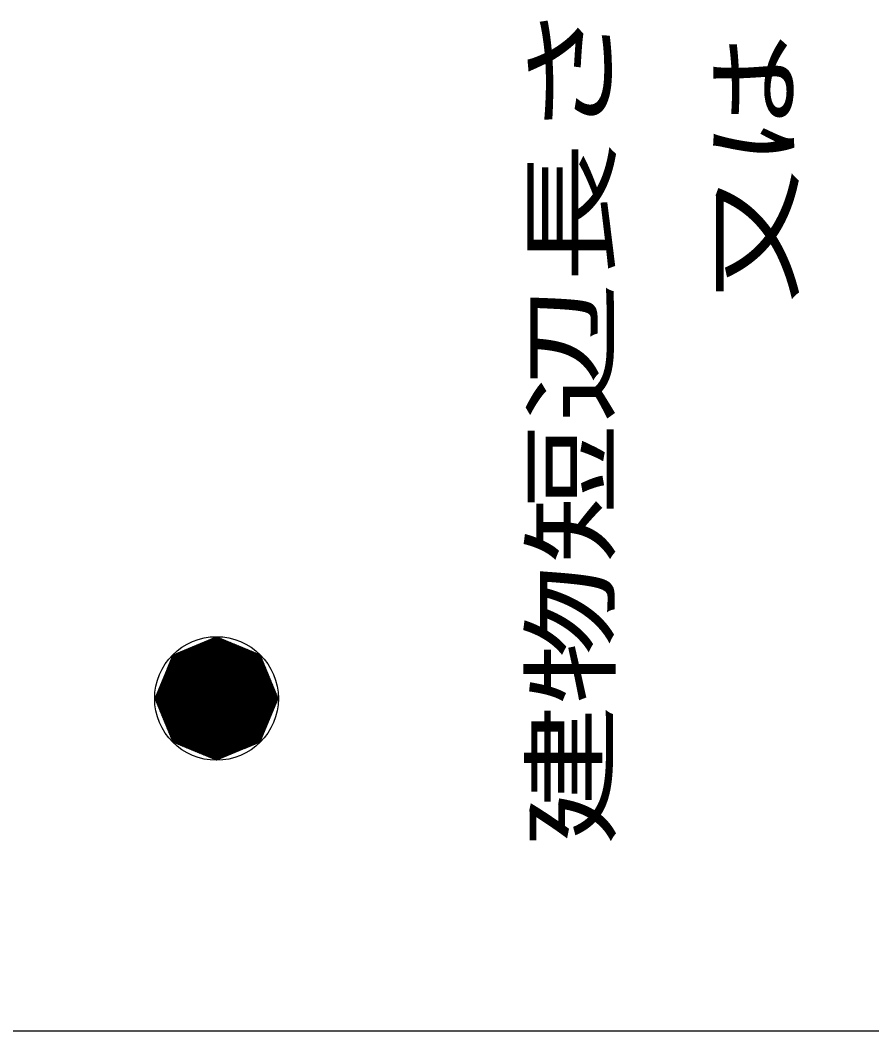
# Model space of a CAD drawing. Units: millimetres, scale not verified. Extents: x -122 to 111, y -112 to 112.
# Drawn here: x 59.54 to 84.92, y 41.12 to 71.25 of the extents above; entities that cross this region are included whole.
import ezdxf
from ezdxf.enums import TextEntityAlignment as Align

# ---------------------------------------------------------------- set-up
doc = ezdxf.new("R2010")
doc.units = ezdxf.units.MM
doc.header["$LTSCALE"] = 0.1
doc.layers.add('0-0_寸法線', color=6, linetype='Continuous')
doc.layers.add('0-1_Z_O-文字', color=134, linetype='Continuous')
doc.styles.add('ＭＳ Ｐゴシック', font='')
doc.styles.get('ＭＳ Ｐゴシック').set_extended_font_data('MS PGothic')

msp = doc.modelspace()

# ---------------------------------------------------------------- linework, layer by layer
at = {"layer": '0-0_寸法線'}
for p, q in [((67.0999, 50.6995), (65.0649, 52.7345)), ((67.104, 50.7095), (65.0749, 52.7386)), ((67.1082, 50.7195), (65.0849, 52.7428)), ((67.1123, 50.7295), (65.0949, 52.7469)), ((67.1165, 50.7395), (65.1049, 52.751)), ((67.1206, 50.7495), (65.1149, 52.7552)), ((67.1247, 50.7595), (65.1249, 52.7593)), ((67.1289, 50.7695), (65.1349, 52.7635)), ((67.133, 50.7795), (65.1449, 52.7676)), ((67.1372, 50.7895), (65.1549, 52.7718)), ((67.1413, 50.7995), (65.1649, 52.7759)), ((67.1454, 50.8095), (65.1749, 52.78)), ((67.1496, 50.8195), (65.1849, 52.7842)), ((67.1537, 50.8295), (65.1949, 52.7883)), ((67.1579, 50.8395), (65.2049, 52.7925)), ((67.162, 50.8495), (65.2149, 52.7966)), ((67.1662, 50.8595), (65.2249, 52.8008)), ((67.1703, 50.8695), (65.2349, 52.8049)), ((67.1744, 50.8795), (65.2449, 52.809)), ((67.1786, 50.8895), (65.2549, 52.8132)), ((67.1827, 50.8995), (65.2649, 52.8173)), ((67.1869, 50.9095), (65.2749, 52.8215)), ((67.191, 50.9195), (65.2849, 52.8256)), ((67.1952, 50.9295), (65.2949, 52.8297)), ((67.1993, 50.9395), (65.3049, 52.8339)), ((67.2034, 50.9495), (65.3149, 52.838)), ((67.2076, 50.9595), (65.3249, 52.8422)), ((67.2117, 50.9695), (65.3349, 52.8463)), ((67.2159, 50.9795), (65.3449, 52.8505)), ((67.22, 50.9895), (65.3549, 52.8546)), ((67.2241, 50.9995), (65.3649, 52.8587)), ((67.2283, 51.0095), (65.3749, 52.8629)), ((67.2324, 51.0195), (65.3849, 52.867)), ((67.2328, 51.0333), (65.3987, 52.8674)), ((67.2228, 51.0574), (65.4228, 52.8574)), ((67.2128, 51.0816), (65.447, 52.8474)), ((67.2028, 51.1057), (65.4711, 52.8374)), ((67.1928, 51.1298), (65.4953, 52.8274)), ((67.1828, 51.154), (65.5194, 52.8174)), ((67.1728, 51.1781), (65.5435, 52.8074)), ((67.1628, 51.2023), (65.5677, 52.7974)), ((67.1528, 51.2264), (65.5918, 52.7874)), ((67.1428, 51.2506), (65.616, 52.7774)), ((67.1328, 51.2747), (65.6401, 52.7674)), ((67.1228, 51.2988), (65.6643, 52.7574)), ((67.1128, 51.323), (65.6884, 52.7474)), ((67.1028, 51.3471), (65.7125, 52.7374)), ((66.8017, 49.9795), (64.3449, 52.4362)), ((66.8058, 49.9895), (64.3549, 52.4404)), ((66.8099, 49.9995), (64.3649, 52.4445)), ((66.8141, 50.0095), (64.3749, 52.4487)), ((66.8182, 50.0195), (64.3849, 52.4528)), ((66.8224, 50.0295), (64.3949, 52.457)), ((66.8265, 50.0395), (64.4049, 52.4611)), ((66.8306, 50.0495), (64.4149, 52.4652)), ((66.8348, 50.0595), (64.4249, 52.4694)), ((66.8389, 50.0695), (64.4349, 52.4735)), ((66.8431, 50.0795), (64.4449, 52.4777)), ((66.8472, 50.0895), (64.4549, 52.4818)), ((66.8514, 50.0995), (64.4649, 52.4859)), ((66.8555, 50.1095), (64.4749, 52.4901)), ((66.8596, 50.1195), (64.4849, 52.4942)), ((66.8638, 50.1295), (64.4949, 52.4984)), ((66.8679, 50.1395), (64.5049, 52.5025)), ((66.8721, 50.1495), (64.5149, 52.5067)), ((66.8762, 50.1595), (64.5249, 52.5108)), ((66.8804, 50.1695), (64.5349, 52.5149)), ((66.8845, 50.1795), (64.5449, 52.5191)), ((66.8886, 50.1895), (64.5549, 52.5232)), ((66.8928, 50.1995), (64.5649, 52.5274)), ((66.8969, 50.2095), (64.5749, 52.5315)), ((66.9011, 50.2195), (64.5849, 52.5357)), ((66.9052, 50.2295), (64.5949, 52.5398)), ((66.9093, 50.2395), (64.6049, 52.5439)), ((66.9135, 50.2495), (64.6149, 52.5481)), ((66.9176, 50.2595), (64.6249, 52.5522)), ((66.9218, 50.2695), (64.6349, 52.5564)), ((66.9259, 50.2795), (64.6449, 52.5605)), ((66.9301, 50.2895), (64.6549, 52.5646)), ((66.9342, 50.2995), (64.6649, 52.5688)), ((66.9383, 50.3095), (64.6749, 52.5729)), ((66.9425, 50.3195), (64.6849, 52.5771)), ((66.9466, 50.3295), (64.6949, 52.5812)), ((66.9508, 50.3395), (64.7049, 52.5854)), ((66.9549, 50.3495), (64.7149, 52.5895)), ((66.9591, 50.3595), (64.7249, 52.5936)), ((66.9632, 50.3695), (64.7349, 52.5978)), ((66.9673, 50.3795), (64.7449, 52.6019)), ((66.9715, 50.3895), (64.7549, 52.6061)), ((66.9756, 50.3995), (64.7649, 52.6102)), ((66.9798, 50.4095), (64.7749, 52.6144)), ((66.9839, 50.4195), (64.7849, 52.6185)), ((66.988, 50.4295), (64.7949, 52.6226)), ((66.9922, 50.4395), (64.8049, 52.6268)), ((66.9963, 50.4495), (64.8149, 52.6309)), ((67.0005, 50.4595), (64.8249, 52.6351)), ((67.0046, 50.4695), (64.8349, 52.6392)), ((67.0088, 50.4795), (64.8449, 52.6433)), ((67.0129, 50.4895), (64.8549, 52.6475)), ((67.017, 50.4995), (64.8649, 52.6516)), ((67.0212, 50.5095), (64.8749, 52.6558)), ((67.0253, 50.5195), (64.8849, 52.6599)), ((67.0295, 50.5295), (64.8949, 52.6641)), ((67.0336, 50.5395), (64.9049, 52.6682)), ((67.0378, 50.5495), (64.9149, 52.6723)), ((67.0419, 50.5595), (64.9249, 52.6765)), ((67.046, 50.5695), (64.9349, 52.6806)), ((67.0502, 50.5795), (64.9449, 52.6848)), ((67.0543, 50.5895), (64.9549, 52.6889)), ((67.0585, 50.5995), (64.9649, 52.6931)), ((67.0626, 50.6095), (64.9749, 52.6972)), ((67.0667, 50.6195), (64.9849, 52.7013)), ((67.0709, 50.6295), (64.9949, 52.7055)), ((67.075, 50.6395), (65.0049, 52.7096)), ((67.0792, 50.6495), (65.0149, 52.7138)), ((67.0833, 50.6595), (65.0249, 52.7179)), ((67.0875, 50.6695), (65.0349, 52.722)), ((67.0916, 50.6795), (65.0449, 52.7262)), ((67.0957, 50.6895), (65.0549, 52.7303)), ((67.0928, 51.3713), (65.7367, 52.7274)), ((67.0828, 51.3954), (65.7608, 52.7174)), ((67.0728, 51.4196), (65.785, 52.7074)), ((67.0628, 51.4437), (65.8091, 52.6974)), ((67.0528, 51.4678), (65.8332, 52.6874)), ((67.0428, 51.492), (65.8574, 52.6774)), ((67.0328, 51.5161), (65.8815, 52.6674)), ((67.0228, 51.5403), (65.9057, 52.6574)), ((67.0128, 51.5644), (65.9298, 52.6474)), ((67.0028, 51.5885), (65.954, 52.6374)), ((66.9928, 51.6127), (65.9781, 52.6274)), ((66.9828, 51.6368), (66.0022, 52.6174)), ((66.9728, 51.661), (66.0264, 52.6074)), ((66.9628, 51.6851), (66.0505, 52.5974)), ((66.9528, 51.7093), (66.0747, 52.5874)), ((66.9428, 51.7334), (66.0988, 52.5774)), ((66.9328, 51.7575), (66.123, 52.5674)), ((66.9228, 51.7817), (66.1471, 52.5574)), ((66.9128, 51.8058), (66.1712, 52.5474)), ((66.9028, 51.83), (66.1954, 52.5374)), ((66.8928, 51.8541), (66.2195, 52.5274)), ((66.8828, 51.8783), (66.2437, 52.5174)), ((66.8728, 51.9024), (66.2678, 52.5074)), ((66.8628, 51.9265), (66.2919, 52.4974)), ((66.8528, 51.9507), (66.3161, 52.4874)), ((66.8428, 51.9748), (66.3402, 52.4774)), ((66.8328, 51.999), (66.3644, 52.4674)), ((66.8228, 52.0231), (66.3885, 52.4574)), ((66.8128, 52.0472), (66.4127, 52.4474)), ((66.8028, 52.0714), (66.4368, 52.4374)), ((66.5016, 49.6432), (64.0086, 52.1362)), ((66.5116, 49.6473), (64.0127, 52.1462)), ((66.5216, 49.6515), (64.0169, 52.1562)), ((66.5316, 49.6556), (64.021, 52.1662)), ((66.5416, 49.6597), (64.0251, 52.1762)), ((66.5516, 49.6639), (64.0293, 52.1862)), ((66.5616, 49.668), (64.0334, 52.1962)), ((66.5716, 49.6722), (64.0376, 52.2062)), ((66.5816, 49.6763), (64.0417, 52.2162)), ((66.5916, 49.6804), (64.0459, 52.2262)), ((66.6016, 49.6846), (64.05, 52.2362)), ((66.6116, 49.6887), (64.0541, 52.2462)), ((66.6216, 49.6929), (64.0583, 52.2562)), ((66.6316, 49.697), (64.0624, 52.2662)), ((66.6416, 49.7012), (64.0666, 52.2762)), ((66.6516, 49.7053), (64.0707, 52.2862)), ((66.6616, 49.7094), (64.0748, 52.2962)), ((66.6716, 49.7136), (64.079, 52.3062)), ((66.6816, 49.7177), (64.0831, 52.3162)), ((66.6916, 49.7219), (64.0873, 52.3262)), ((66.6981, 49.7295), (64.0949, 52.3327)), ((66.7022, 49.7395), (64.1049, 52.3368)), ((66.7064, 49.7495), (64.1149, 52.341)), ((66.7105, 49.7595), (64.1249, 52.3451)), ((66.7147, 49.7695), (64.1349, 52.3493)), ((66.7188, 49.7795), (64.1449, 52.3534)), ((66.7229, 49.7895), (64.1549, 52.3575)), ((66.7271, 49.7995), (64.1649, 52.3617)), ((66.7312, 49.8095), (64.1749, 52.3658)), ((66.7354, 49.8195), (64.1849, 52.37)), ((66.7395, 49.8295), (64.1949, 52.3741)), ((66.7437, 49.8395), (64.2049, 52.3783)), ((66.7478, 49.8495), (64.2149, 52.3824)), ((66.7519, 49.8595), (64.2249, 52.3865)), ((66.7561, 49.8695), (64.2349, 52.3907)), ((66.7602, 49.8795), (64.2449, 52.3948)), ((66.7644, 49.8895), (64.2549, 52.399)), ((66.7685, 49.8995), (64.2649, 52.4031)), ((66.7727, 49.9095), (64.2749, 52.4072)), ((66.7768, 49.9195), (64.2849, 52.4114)), ((66.7809, 49.9295), (64.2949, 52.4155)), ((66.7851, 49.9395), (64.3049, 52.4197)), ((66.7892, 49.9495), (64.3149, 52.4238)), ((66.7934, 49.9595), (64.3249, 52.428)), ((66.7975, 49.9695), (64.3349, 52.4321)), ((66.7928, 52.0955), (66.4609, 52.4274)), ((66.7828, 52.1197), (66.4851, 52.4174)), ((66.7728, 52.1438), (66.5092, 52.4074)), ((66.7628, 52.168), (66.5334, 52.3974)), ((66.7528, 52.1921), (66.5575, 52.3874)), ((66.7428, 52.2162), (66.5817, 52.3774)), ((66.7328, 52.2404), (66.6058, 52.3674)), ((66.7228, 52.2645), (66.6299, 52.3574)), ((66.7128, 52.2887), (66.6541, 52.3474)), ((66.7028, 52.3128), (66.6782, 52.3374)), ((66.2016, 49.5189), (63.8843, 51.8362)), ((66.2116, 49.523), (63.8885, 51.8462)), ((66.2216, 49.5272), (63.8926, 51.8562)), ((66.2316, 49.5313), (63.8967, 51.8662)), ((66.2416, 49.5355), (63.9009, 51.8762)), ((66.2516, 49.5396), (63.905, 51.8862)), ((66.2616, 49.5438), (63.9092, 51.8962)), ((66.2716, 49.5479), (63.9133, 51.9062)), ((66.2816, 49.552), (63.9174, 51.9162)), ((66.2916, 49.5562), (63.9216, 51.9262)), ((66.3016, 49.5603), (63.9257, 51.9362)), ((66.3116, 49.5645), (63.9299, 51.9462)), ((66.3216, 49.5686), (63.934, 51.9562)), ((66.3316, 49.5728), (63.9382, 51.9662)), ((66.3416, 49.5769), (63.9423, 51.9762)), ((66.3516, 49.581), (63.9464, 51.9862)), ((66.3616, 49.5852), (63.9506, 51.9962)), ((66.3716, 49.5893), (63.9547, 52.0062)), ((66.3816, 49.5935), (63.9589, 52.0162)), ((66.3916, 49.5976), (63.963, 52.0262)), ((66.4016, 49.6017), (63.9672, 52.0362)), ((66.4116, 49.6059), (63.9713, 52.0462)), ((66.4216, 49.61), (63.9754, 52.0562)), ((66.4316, 49.6142), (63.9796, 52.0662)), ((66.4416, 49.6183), (63.9837, 52.0762)), ((66.4516, 49.6225), (63.9879, 52.0862)), ((66.4616, 49.6266), (63.992, 52.0962)), ((66.4716, 49.6307), (63.9961, 52.1062)), ((66.4816, 49.6349), (64.0003, 52.1162)), ((66.4916, 49.639), (64.0044, 52.1262)), ((65.9016, 49.3946), (63.76, 51.5362)), ((65.9116, 49.3988), (63.7642, 51.5462)), ((65.9216, 49.4029), (63.7683, 51.5562)), ((65.9316, 49.4071), (63.7725, 51.5662)), ((65.9416, 49.4112), (63.7766, 51.5762)), ((65.9516, 49.4154), (63.7808, 51.5862)), ((65.9616, 49.4195), (63.7849, 51.5962)), ((65.9716, 49.4236), (63.789, 51.6062)), ((65.9816, 49.4278), (63.7932, 51.6162)), ((65.9916, 49.4319), (63.7973, 51.6262)), ((66.0016, 49.4361), (63.8015, 51.6362)), ((66.0116, 49.4402), (63.8056, 51.6462)), ((66.0216, 49.4443), (63.8098, 51.6562)), ((66.0316, 49.4485), (63.8139, 51.6662)), ((66.0416, 49.4526), (63.818, 51.6762)), ((66.0516, 49.4568), (63.8222, 51.6862)), ((66.0616, 49.4609), (63.8263, 51.6962)), ((66.0716, 49.4651), (63.8305, 51.7062)), ((66.0816, 49.4692), (63.8346, 51.7162)), ((66.0916, 49.4733), (63.8387, 51.7262)), ((66.1016, 49.4775), (63.8429, 51.7362)), ((66.1116, 49.4816), (63.847, 51.7462)), ((66.1216, 49.4858), (63.8512, 51.7562)), ((66.1316, 49.4899), (63.8553, 51.7662)), ((66.1416, 49.4941), (63.8595, 51.7762)), ((66.1516, 49.4982), (63.8636, 51.7862)), ((66.1616, 49.5023), (63.8677, 51.7962)), ((66.1716, 49.5065), (63.8719, 51.8062)), ((66.1816, 49.5106), (63.876, 51.8162)), ((66.1916, 49.5148), (63.8802, 51.8262)), ((65.6016, 49.2704), (63.6358, 51.2362)), ((65.6116, 49.2745), (63.6399, 51.2462)), ((65.6216, 49.2787), (63.6441, 51.2562)), ((65.6316, 49.2828), (63.6482, 51.2662)), ((65.6416, 49.2869), (63.6524, 51.2762)), ((65.6516, 49.2911), (63.6565, 51.2862)), ((65.6616, 49.2952), (63.6606, 51.2962)), ((65.6716, 49.2994), (63.6648, 51.3062)), ((65.6816, 49.3035), (63.6689, 51.3162)), ((65.6916, 49.3077), (63.6731, 51.3262)), ((65.7016, 49.3118), (63.6772, 51.3362)), ((65.7116, 49.3159), (63.6813, 51.3462)), ((65.7216, 49.3201), (63.6855, 51.3562)), ((65.7316, 49.3242), (63.6896, 51.3662)), ((65.7416, 49.3284), (63.6938, 51.3762)), ((65.7516, 49.3325), (63.6979, 51.3862)), ((65.7616, 49.3366), (63.7021, 51.3962)), ((65.7716, 49.3408), (63.7062, 51.4062)), ((65.7816, 49.3449), (63.7103, 51.4162)), ((65.7916, 49.3491), (63.7145, 51.4262)), ((65.8016, 49.3532), (63.7186, 51.4362)), ((65.8116, 49.3574), (63.7228, 51.4462)), ((65.8216, 49.3615), (63.7269, 51.4562)), ((65.8316, 49.3656), (63.7311, 51.4662)), ((65.8416, 49.3698), (63.7352, 51.4762)), ((65.8516, 49.3739), (63.7393, 51.4862)), ((65.8616, 49.3781), (63.7435, 51.4962)), ((65.8716, 49.3822), (63.7476, 51.5062)), ((65.8816, 49.3864), (63.7518, 51.5162)), ((65.8916, 49.3905), (63.7559, 51.5262)), ((65.3907, 49.1843), (63.5497, 51.0253)), ((65.4016, 49.1875), (63.5529, 51.0362)), ((65.4116, 49.1917), (63.5571, 51.0462)), ((65.3665, 49.1943), (63.5597, 51.0011)), ((65.4216, 49.1958), (63.5612, 51.0562)), ((65.4316, 49.2), (63.5654, 51.0662)), ((65.4416, 49.2041), (63.5695, 51.0762)), ((65.3424, 49.2043), (63.5697, 50.977)), ((65.4516, 49.2082), (63.5737, 51.0862)), ((65.4616, 49.2124), (63.5778, 51.0962)), ((65.3182, 49.2143), (63.5797, 50.9528)), ((65.4716, 49.2165), (63.5819, 51.1062)), ((65.4816, 49.2207), (63.5861, 51.1162)), ((65.2941, 49.2243), (63.5897, 50.9287)), ((65.4916, 49.2248), (63.5902, 51.1262)), ((65.5016, 49.229), (63.5944, 51.1362)), ((65.5116, 49.2331), (63.5985, 51.1462)), ((65.5216, 49.2372), (63.6026, 51.1562)), ((65.5316, 49.2414), (63.6068, 51.1662)), ((65.5416, 49.2455), (63.6109, 51.1762)), ((65.5516, 49.2497), (63.6151, 51.1862)), ((65.5616, 49.2538), (63.6192, 51.1962)), ((65.5716, 49.2579), (63.6234, 51.2062)), ((65.5816, 49.2621), (63.6275, 51.2162)), ((65.5916, 49.2662), (63.6316, 51.2262)), ((65.27, 49.2343), (63.5997, 50.9046)), ((65.2458, 49.2443), (63.6097, 50.8804)), ((65.2217, 49.2543), (63.6197, 50.8563)), ((65.1975, 49.2643), (63.6297, 50.8321)), ((65.1734, 49.2743), (63.6397, 50.808)), ((65.1492, 49.2843), (63.6497, 50.7838)), ((65.1251, 49.2943), (63.6597, 50.7597)), ((65.101, 49.3043), (63.6697, 50.7356)), ((65.0768, 49.3143), (63.6797, 50.7114)), ((65.0527, 49.3243), (63.6897, 50.6873)), ((65.0285, 49.3343), (63.6997, 50.6631)), ((65.0044, 49.3443), (63.7097, 50.639)), ((64.9803, 49.3543), (63.7197, 50.6148)), ((64.9561, 49.3643), (63.7297, 50.5907)), ((64.932, 49.3743), (63.7397, 50.5666)), ((64.9078, 49.3843), (63.7497, 50.5424)), ((64.8837, 49.3943), (63.7597, 50.5183)), ((64.8595, 49.4043), (63.7697, 50.4941)), ((64.8354, 49.4143), (63.7797, 50.47)), ((64.8113, 49.4243), (63.7897, 50.4458)), ((64.7871, 49.4343), (63.7997, 50.4217)), ((64.763, 49.4443), (63.8097, 50.3976)), ((64.7388, 49.4543), (63.8197, 50.3734)), ((64.7147, 49.4643), (63.8297, 50.3493)), ((64.6905, 49.4743), (63.8397, 50.3251)), ((64.6664, 49.4843), (63.8497, 50.301)), ((64.6423, 49.4943), (63.8597, 50.2769)), ((64.6181, 49.5043), (63.8697, 50.2527)), ((64.594, 49.5143), (63.8797, 50.2286)), ((64.5698, 49.5243), (63.8897, 50.2044)), ((64.5457, 49.5343), (63.8997, 50.1803)), ((64.5216, 49.5443), (63.9097, 50.1561)), ((64.4974, 49.5543), (63.9197, 50.132)), ((64.4733, 49.5643), (63.9297, 50.1079)), ((64.4491, 49.5743), (63.9397, 50.0837)), ((64.425, 49.5843), (63.9497, 50.0596)), ((64.4008, 49.5943), (63.9597, 50.0354)), ((64.3767, 49.6043), (63.9697, 50.0113)), ((64.3526, 49.6143), (63.9797, 49.9871)), ((64.3284, 49.6243), (63.9897, 49.963)), ((64.3043, 49.6343), (63.9997, 49.9389)), ((64.2801, 49.6443), (64.0097, 49.9147)), ((64.256, 49.6543), (64.0197, 49.8906)), ((64.2318, 49.6643), (64.0297, 49.8664)), ((64.2077, 49.6743), (64.0397, 49.8423)), ((64.1836, 49.6843), (64.0497, 49.8182)), ((64.1594, 49.6943), (64.0597, 49.794)), ((64.1353, 49.7043), (64.0697, 49.7699)), ((64.1111, 49.7143), (64.0797, 49.7457))]:
    msp.add_line(p, q, dxfattribs=at)
at = {"layer": '0-0_寸法線', "color": 4}
msp.add_line((-61.0077, 41.1182), (111.4723, 41.1182), dxfattribs=at)
at = {"layer": '0-0_寸法線'}
msp.add_circle((65.3923, 51.0269), 1.8432, dxfattribs=at)

# ---------------------------------------------------------------- texts
at = {"layer": '0-1_Z_O-文字', "style": 'ＭＳ Ｐゴシック'}
for s, width, p in [('建物短辺長さ×0.1mm', 1.4, (77.7142, 46.6272)), ('又は', 1.35, (83.1659, 62.7863))]:
    msp.add_text(s, height=2.199, rotation=90, dxfattribs=dict(at, width=width)).set_placement(p, align=Align.BOTTOM_LEFT)

doc.saveas('drawing.dxf')
